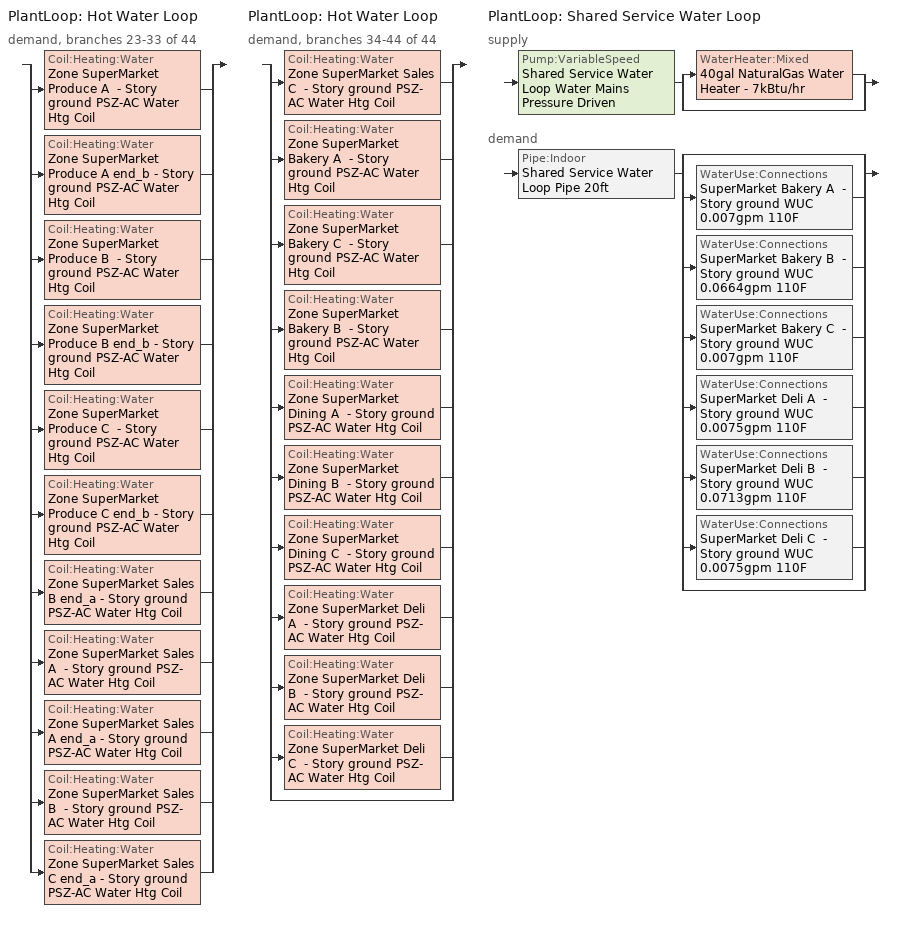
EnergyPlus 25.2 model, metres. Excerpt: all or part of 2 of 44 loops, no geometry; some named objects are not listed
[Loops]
PlantLoop 'Hot Water Loop'
 demand, branches 23-33 of 44: split
  | Coil:Heating:Water 'Zone SuperMarket Produce A  - Story ground PSZ-AC Water Htg Coil'
  | Coil:Heating:Water 'Zone SuperMarket Produce A end_b - Story ground PSZ-AC Water Htg Coil'
  | Coil:Heating:Water 'Zone SuperMarket Produce B  - Story ground PSZ-AC Water Htg Coil'
  | Coil:Heating:Water 'Zone SuperMarket Produce B end_b - Story ground PSZ-AC Water Htg Coil'
  | Coil:Heating:Water 'Zone SuperMarket Produce C  - Story ground PSZ-AC Water Htg Coil'
  | Coil:Heating:Water 'Zone SuperMarket Produce C end_b - Story ground PSZ-AC Water Htg Coil'
  | Coil:Heating:Water 'Zone SuperMarket Sales B end_a - Story ground PSZ-AC Water Htg Coil'
  | Coil:Heating:Water 'Zone SuperMarket Sales A  - Story ground PSZ-AC Water Htg Coil'
  | Coil:Heating:Water 'Zone SuperMarket Sales A end_a - Story ground PSZ-AC Water Htg Coil'
  | Coil:Heating:Water 'Zone SuperMarket Sales B  - Story ground PSZ-AC Water Htg Coil'
  | Coil:Heating:Water 'Zone SuperMarket Sales C end_a - Story ground PSZ-AC Water Htg Coil'
PlantLoop 'Hot Water Loop'
 demand, branches 34-44 of 44: split
  | Coil:Heating:Water 'Zone SuperMarket Sales C  - Story ground PSZ-AC Water Htg Coil'
  | Coil:Heating:Water 'Zone SuperMarket Bakery A  - Story ground PSZ-AC Water Htg Coil'
  | Coil:Heating:Water 'Zone SuperMarket Bakery C  - Story ground PSZ-AC Water Htg Coil'
  | Coil:Heating:Water 'Zone SuperMarket Bakery B  - Story ground PSZ-AC Water Htg Coil'
  | Coil:Heating:Water 'Zone SuperMarket Dining A  - Story ground PSZ-AC Water Htg Coil'
  | Coil:Heating:Water 'Zone SuperMarket Dining B  - Story ground PSZ-AC Water Htg Coil'
  | Coil:Heating:Water 'Zone SuperMarket Dining C  - Story ground PSZ-AC Water Htg Coil'
  | Coil:Heating:Water 'Zone SuperMarket Deli A  - Story ground PSZ-AC Water Htg Coil'
  | Coil:Heating:Water 'Zone SuperMarket Deli B  - Story ground PSZ-AC Water Htg Coil'
  | Coil:Heating:Water 'Zone SuperMarket Deli C  - Story ground PSZ-AC Water Htg Coil'
  | bypass
PlantLoop 'Shared Service Water Loop'
 supply: Pump:VariableSpeed 'Shared Service Water Loop Water Mains Pressure Driven' > split
  | WaterHeater:Mixed '40gal NaturalGas Water Heater - 7kBtu/hr'
  | bypass
 demand: Pipe:Indoor 'Shared Service Water Loop Pipe 20ft' > split
  | bypass
  | WaterUse:Connections 'SuperMarket Bakery A  - Story ground WUC 0.007gpm 110F'
  | WaterUse:Connections 'SuperMarket Bakery B  - Story ground WUC 0.0664gpm 110F'
  | WaterUse:Connections 'SuperMarket Bakery C  - Story ground WUC 0.007gpm 110F'
  | WaterUse:Connections 'SuperMarket Deli A  - Story ground WUC 0.0075gpm 110F'
  | WaterUse:Connections 'SuperMarket Deli B  - Story ground WUC 0.0713gpm 110F'
  | WaterUse:Connections 'SuperMarket Deli C  - Story ground WUC 0.0075gpm 110F'
  | bypass
[Material] Roughness=Smooth; Thermal Absorptance=0.9; Solar Absorptance=0.7; Visible Absorptance=0.7
Name | Thickness {m} | Conductivity {W/m-K} | Density {kg/m3} | Specific Heat {J/kg-K}
Copper pipe 0.75in type L | 0.001143 | 386 | 8906.27 | 385.1856
Fiberglass batt 0.5in | 0.0127 | 0.0663448 | 11.2129 | 837.36
[Construction]
Copper pipe 0.75in type L with 0.5in fiberglass batt: Fiberglass batt 0.5in, Copper pipe 0.75in type L
[Coil:Heating:Water] Availability Schedule=Always On Discrete; U-Factor Times Area Value {W/K}=Autosize; Maximum Water Flow Rate {m3/s}=Autosize; Performance Input Method=UFactorTimesAreaAndDesignWaterFlowRate; Rated Capacity {W}=Autosize; Rated Inlet Water Temperature {C}=82.2222; Rated Inlet Air Temperature {C}=7.22222; Rated Outlet Water Temperature {C}=71.1111; Rated Outlet Air Temperature {C}=50; Rated Ratio for Air and Water Convection=0.5
Zone SuperMarket Bakery A  - Story ground PSZ-AC Water Htg Coil; Zone SuperMarket Bakery B  - Story ground PSZ-AC Water Htg Coil; Zone SuperMarket Bakery C  - Story ground PSZ-AC Water Htg Coil; Zone SuperMarket Deli A  - Story ground PSZ-AC Water Htg Coil; Zone SuperMarket Deli B  - Story ground PSZ-AC Water Htg Coil; Zone SuperMarket Deli C  - Story ground PSZ-AC Water Htg Coil; Zone SuperMarket Dining A  - Story ground PSZ-AC Water Htg Coil; Zone SuperMarket Dining B  - Story ground PSZ-AC Water Htg Coil; Zone SuperMarket Dining C  - Story ground PSZ-AC Water Htg Coil; Zone SuperMarket Produce A  - Story ground PSZ-AC Water Htg Coil; Zone SuperMarket Produce A end_b - Story ground PSZ-AC Water Htg Coil; Zone SuperMarket Produce B  - Story ground PSZ-AC Water Htg Coil; Zone SuperMarket Produce B end_b - Story ground PSZ-AC Water Htg Coil; Zone SuperMarket Produce C  - Story ground PSZ-AC Water Htg Coil; Zone SuperMarket Produce C end_b - Story ground PSZ-AC Water Htg Coil; Zone SuperMarket Sales A  - Story ground PSZ-AC Water Htg Coil; Zone SuperMarket Sales A end_a - Story ground PSZ-AC Water Htg Coil; Zone SuperMarket Sales B  - Story ground PSZ-AC Water Htg Coil; Zone SuperMarket Sales B end_a - Story ground PSZ-AC Water Htg Coil; Zone SuperMarket Sales C  - Story ground PSZ-AC Water Htg Coil; Zone SuperMarket Sales C end_a - Story ground PSZ-AC Water Htg Coil
[PlantLoop]
Shared Service Water Loop: Fluid Type=Water; Plant Equipment Operation Scheme=Shared Service Water Loop Operation Schemes; Maximum Loop Temperature {C}=60; Minimum Loop Temperature {C}=51.6667; Maximum Loop Flow Rate {m3/s}=Autosize; Minimum Loop Flow Rate {m3/s}=0; Plant Loop Volume {m3}=Autocalculate; Load Distribution Scheme=Optimal; Plant Loop Demand Calculation Scheme=SingleSetpoint; Common Pipe Simulation=None
[Sizing:Plant]
Shared Service Water Loop: Loop Type=Heating; Design Loop Exit Temperature {C}=60; Loop Design Temperature Difference {deltaC}=5; Sizing Option=NonCoincident; Zone Timesteps in Averaging Window=1; Coincident Sizing Factor Mode=None
[Pump:VariableSpeed]
Shared Service Water Loop Water Mains Pressure Driven: Design Maximum Flow Rate {m3/s}=Autosize; Design Pump Head {Pa}=0.001; Design Power Consumption {W}=Autosize; Motor Efficiency=1; Fraction of Motor Inefficiencies to Fluid Stream=0; Coefficient 1 of the Part Load Performance Curve=0; Coefficient 2 of the Part Load Performance Curve=1; Coefficient 3 of the Part Load Performance Curve=0; Coefficient 4 of the Part Load Performance Curve=0; Design Minimum Flow Rate {m3/s}=0; Pump Control Type=Continuous; Skin Loss Radiative Fraction=0.5; Design Power Sizing Method=PowerPerFlowPerPressure; Design Electric Power per Unit Flow Rate {W/(m3/s)}=348701.1; Design Shaft Power per Unit Flow Rate per Unit Head {W/((m3/s)-Pa)}=1.28205; Design Minimum Flow Rate Fraction=0
[SetpointManager:Scheduled]
Service hot water setpoint manager: Control Variable=Temperature; Schedule=Service Water Loop Temp - 140F; Setpoint Node or NodeList=Shared Service Water Loop Supply Outlet Node
[PlantEquipmentOperationSchemes]
Shared Service Water Loop Operation Schemes: Control Scheme Object Type 1=PlantEquipmentOperation:HeatingLoad; Control Scheme Name 1=Shared Service Water Loop Heating Operation Scheme; Control Scheme Schedule Name 1=Always On Discrete
[PlantEquipmentOperation:HeatingLoad]
Shared Service Water Loop Heating Operation Scheme: Load Range Lower Limit 1 {W}=0; Load Range Upper Limit 1 {W}=1000000000; Range Equipment List Name 1=Shared Service Water Loop Heating Equipment List
[PlantEquipmentList]
Shared Service Water Loop Heating Equipment List: WaterHeater:Mixed, 40gal NaturalGas Water Heater - 7kBtu/hr
[WaterHeater:Mixed]
40gal NaturalGas Water Heater - 7kBtu/hr: Tank Volume {m3}=0.151416; Setpoint Temperature Schedule=Service Water Loop Temp - 140F; Deadband Temperature Difference {deltaC}=2; Maximum Temperature Limit {C}=60; Heater Control Type=Cycle; Heater Maximum Capacity {W}=1906.87; Heater Ignition Minimum Flow Rate {m3/s}=0; Heater Ignition Delay {s}=0; Heater Fuel Type=NaturalGas; Heater Thermal Efficiency=0.78; Off Cycle Parasitic Fuel Consumption Rate {W}=0; Off Cycle Parasitic Fuel Type=NaturalGas; Off Cycle Parasitic Heat Fraction to Tank=0.8; On Cycle Parasitic Fuel Consumption Rate {W}=0; On Cycle Parasitic Fuel Type=NaturalGas; On Cycle Parasitic Heat Fraction to Tank=0; Ambient Temperature Indicator=Schedule; Ambient Temperature Schedule=Water Heater Ambient Temp Schedule 71.6F; Off Cycle Loss Coefficient to Ambient Temperature {W/K}=6; Off Cycle Loss Fraction to Zone=1; On Cycle Loss Coefficient to Ambient Temperature {W/K}=6; On Cycle Loss Fraction to Zone=1; Use Side Effectiveness=1; Source Side Effectiveness=1; Use Side Design Flow Rate {m3/s}=Autosize; Source Side Design Flow Rate {m3/s}=Autosize; Indirect Water Heating Recovery Time {hr}=1.5; Source Side Flow Control Mode=IndirectHeatPrimarySetpoint
[WaterHeater:Sizing]
40gal NaturalGas Water Heater - 7kBtu/hr: Design Mode=PeakDraw; Time Storage Can Meet Peak Draw {hr}=0.538503; Time for Tank Recovery {hr}=0.5; Nominal Tank Volume for Autosizing Plant Connections {m3}=1
[Pipe:Indoor]
Shared Service Water Loop Pipe 20ft: Construction=Copper pipe 0.75in type L with 0.5in fiberglass batt; Environment Type=Schedule; Ambient Temperature Schedule=Shared Service Water Loop Piping Air Temp - 70F; Ambient Air Velocity Schedule=Shared Service Water Loop Piping Air Velocity - 0.67mph; Pipe Inside Diameter {m}=0.019939; Pipe Length {m}=6.1
[WaterUse:Connections] Drain Water Heat Exchanger Type=None; Drain Water Heat Exchanger Destination=Plant
Name | Water Use Equipment Name 1
SuperMarket Bakery A  - Story ground WUC 0.007gpm 110F | SuperMarket Bakery A  - Story ground Service Water Use 0.007gpm 110F
SuperMarket Bakery B  - Story ground WUC 0.0664gpm 110F | SuperMarket Bakery B  - Story ground Service Water Use 0.0664gpm 110F
SuperMarket Bakery C  - Story ground WUC 0.007gpm 110F | SuperMarket Bakery C  - Story ground Service Water Use 0.007gpm 110F
SuperMarket Deli A  - Story ground WUC 0.0075gpm 110F | SuperMarket Deli A  - Story ground Service Water Use 0.0075gpm 110F
SuperMarket Deli B  - Story ground WUC 0.0713gpm 110F | SuperMarket Deli B  - Story ground Service Water Use 0.0713gpm 110F
SuperMarket Deli C  - Story ground WUC 0.0075gpm 110F | SuperMarket Deli C  - Story ground Service Water Use 0.0075gpm 110F
[WaterUse:Equipment] Flow Rate Fraction Schedule=SuperMarket Bldg Swh; Target Temperature Schedule=Mixed Water At Faucet Temp - 110F; Sensible Fraction Schedule=Fraction Sensible - 0.2; Latent Fraction Schedule=Fraction Latent - 0.05
Name | Peak Flow Rate {m3/s} | Zone
SuperMarket Bakery A  - Story ground Service Water Use 0.007gpm 110F | 4.38834e-07 | Zone SuperMarket Bakery A  - Story ground
SuperMarket Bakery B  - Story ground Service Water Use 0.0664gpm 110F | 4.18955e-06 | Zone SuperMarket Bakery B  - Story ground
SuperMarket Bakery C  - Story ground Service Water Use 0.007gpm 110F | 4.38834e-07 | Zone SuperMarket Bakery C  - Story ground
SuperMarket Deli A  - Story ground Service Water Use 0.0075gpm 110F | 4.71307e-07 | Zone SuperMarket Deli A  - Story ground
SuperMarket Deli B  - Story ground Service Water Use 0.0713gpm 110F | 4.49957e-06 | Zone SuperMarket Deli B  - Story ground
SuperMarket Deli C  - Story ground Service Water Use 0.0075gpm 110F | 4.71307e-07 | Zone SuperMarket Deli C  - Story ground
[Schedule:Day:Interval]
Fraction Latent - 0.05 Default: No, 24:00, 0.05
Fraction Sensible - 0.2 Default: No, 24:00, 0.2
Mixed Water At Faucet Temp - 110F Default: No, 24:00, 43.3333
Service Water Loop Temp - 140F Default: No, 24:00, 60
Shared Service Water Loop Piping Air Temp - 70F Default: No, 24:00, 21.1
Shared Service Water Loop Piping Air Velocity - 0.67mph Default: No, 24:00, 0.3
SuperMarket Bldg Swh Default; SuperMarket Bldg Swh Summer Design Day: No, 01:00, 0.04, 03:00, 0.05, 07:00, 0.04, 08:00, 0.15, 09:00, 0.23, 10:00, 0.32, 11:00, 0.41, 12:00, 0.57, 13:00, 0.62, 14:00, 0.61, 15:00, 0.5, 16:00, 0.45, 17:00, 0.46, 18:00, 0.47, 19:00, 0.42, 20:00, 0.34, 21:00, 0.33, 22:00, 0.23, 23:00, 0.13, 24:00, 0.08
SuperMarket Bldg Swh Sun Day: No, 03:00, 0.07, 06:00, 0.06, 07:00, 0.07, 08:00, 0.1, 09:00, 0.12, 10:00, 0.14, 11:00, 0.29, 12:00, 0.31, 14:00, 0.36, 15:00, 0.34, 16:00, 0.35, 17:00, 0.37, 18:00, 0.34, 19:00, 0.25, 20:00, 0.27, 21:00, 0.21, 22:00, 0.16, 23:00, 0.1, 24:00, 0.06
SuperMarket Bldg Swh Winter Design Day; SuperMarket Bldg Swh WntrDsn|Sat Day: No, 01:00, 0.11, 02:00, 0.1, 03:00, 0.08, 06:00, 0.06, 07:00, 0.07, 08:00, 0.2, 09:00, 0.24, 10:00, 0.27, 11:00, 0.42, 12:00, 0.54, 13:00, 0.59, 14:00, 0.6, 15:00, 0.49, 16:00, 0.48, 17:00, 0.47, 18:00, 0.46, 19:00, 0.44, 20:00, 0.36, 21:00, 0.29, 22:00, 0.22, 23:00, 0.16, 24:00, 0.13
Water Heater Ambient Temp Schedule 71.6F Default: No, 24:00, 22
[Schedule:Week:Daily]
Fraction Latent - 0.05 Week Rule - Jan1-Dec31: Fraction Latent - 0.05 Default, Fraction Latent - 0.05 Default, Fraction Latent - 0.05 Default, Fraction Latent - 0.05 Default, Fraction Latent - 0.05 Default, Fraction Latent - 0.05 Default, Fraction Latent - 0.05 Default, Fraction Latent - 0.05 Default, Fraction Latent - 0.05 Default, Fraction Latent - 0.05 Default, Fraction Latent - 0.05 Default, Fraction Latent - 0.05 Default
Fraction Sensible - 0.2 Week Rule - Jan1-Dec31: Fraction Sensible - 0.2 Default, Fraction Sensible - 0.2 Default, Fraction Sensible - 0.2 Default, Fraction Sensible - 0.2 Default, Fraction Sensible - 0.2 Default, Fraction Sensible - 0.2 Default, Fraction Sensible - 0.2 Default, Fraction Sensible - 0.2 Default, Fraction Sensible - 0.2 Default, Fraction Sensible - 0.2 Default, Fraction Sensible - 0.2 Default, Fraction Sensible - 0.2 Default
Mixed Water At Faucet Temp - 110F Week Rule - Jan1-Dec31: Mixed Water At Faucet Temp - 110F Default, Mixed Water At Faucet Temp - 110F Default, Mixed Water At Faucet Temp - 110F Default, Mixed Water At Faucet Temp - 110F Default, Mixed Water At Faucet Temp - 110F Default, Mixed Water At Faucet Temp - 110F Default, Mixed Water At Faucet Temp - 110F Default, Mixed Water At Faucet Temp - 110F Default, Mixed Water At Faucet Temp - 110F Default, Mixed Water At Faucet Temp - 110F Default, Mixed Water At Faucet Temp - 110F Default, Mixed Water At Faucet Temp - 110F Default
Service Water Loop Temp - 140F Week Rule - Jan1-Dec31: Service Water Loop Temp - 140F Default, Service Water Loop Temp - 140F Default, Service Water Loop Temp - 140F Default, Service Water Loop Temp - 140F Default, Service Water Loop Temp - 140F Default, Service Water Loop Temp - 140F Default, Service Water Loop Temp - 140F Default, Service Water Loop Temp - 140F Default, Service Water Loop Temp - 140F Default, Service Water Loop Temp - 140F Default, Service Water Loop Temp - 140F Default, Service Water Loop Temp - 140F Default
Shared Service Water Loop Piping Air Temp - 70F Week Rule - Jan1-Dec31: Shared Service Water Loop Piping Air Temp - 70F Default, Shared Service Water Loop Piping Air Temp - 70F Default, Shared Service Water Loop Piping Air Temp - 70F Default, Shared Service Water Loop Piping Air Temp - 70F Default, Shared Service Water Loop Piping Air Temp - 70F Default, Shared Service Water Loop Piping Air Temp - 70F Default, Shared Service Water Loop Piping Air Temp - 70F Default, Shared Service Water Loop Piping Air Temp - 70F Default, Shared Service Water Loop Piping Air Temp - 70F Default, Shared Service Water Loop Piping Air Temp - 70F Default, Shared Service Water Loop Piping Air Temp - 70F Default, Shared Service Water Loop Piping Air Temp - 70F Default
Shared Service Water Loop Piping Air Velocity - 0.67mph Week Rule - Jan1-Dec31: Shared Service Water Loop Piping Air Velocity - 0.67mph Default, Shared Service Water Loop Piping Air Velocity - 0.67mph Default, Shared Service Water Loop Piping Air Velocity - 0.67mph Default, Shared Service Water Loop Piping Air Velocity - 0.67mph Default, Shared Service Water Loop Piping Air Velocity - 0.67mph Default, Shared Service Water Loop Piping Air Velocity - 0.67mph Default, Shared Service Water Loop Piping Air Velocity - 0.67mph Default, Shared Service Water Loop Piping Air Velocity - 0.67mph Default, Shared Service Water Loop Piping Air Velocity - 0.67mph Default, Shared Service Water Loop Piping Air Velocity - 0.67mph Default, Shared Service Water Loop Piping Air Velocity - 0.67mph Default, Shared Service Water Loop Piping Air Velocity - 0.67mph Default
SuperMarket Bldg Swh Week Rule - Jan1-Jan3: SuperMarket Bldg Swh Default, SuperMarket Bldg Swh Default, SuperMarket Bldg Swh Default, SuperMarket Bldg Swh Default, SuperMarket Bldg Swh Default, SuperMarket Bldg Swh Default, SuperMarket Bldg Swh WntrDsn|Sat Day, SuperMarket Bldg Swh Default, SuperMarket Bldg Swh Summer Design Day, SuperMarket Bldg Swh Winter Design Day, SuperMarket Bldg Swh Default, SuperMarket Bldg Swh Default
SuperMarket Bldg Swh Week Rule - Jan4-Dec31: SuperMarket Bldg Swh Sun Day, SuperMarket Bldg Swh Default, SuperMarket Bldg Swh Default, SuperMarket Bldg Swh Default, SuperMarket Bldg Swh Default, SuperMarket Bldg Swh Default, SuperMarket Bldg Swh WntrDsn|Sat Day, SuperMarket Bldg Swh Default, SuperMarket Bldg Swh Summer Design Day, SuperMarket Bldg Swh Winter Design Day, SuperMarket Bldg Swh Default, SuperMarket Bldg Swh Default
Water Heater Ambient Temp Schedule 71.6F Week Rule - Jan1-Dec31: Water Heater Ambient Temp Schedule 71.6F Default, Water Heater Ambient Temp Schedule 71.6F Default, Water Heater Ambient Temp Schedule 71.6F Default, Water Heater Ambient Temp Schedule 71.6F Default, Water Heater Ambient Temp Schedule 71.6F Default, Water Heater Ambient Temp Schedule 71.6F Default, Water Heater Ambient Temp Schedule 71.6F Default, Water Heater Ambient Temp Schedule 71.6F Default, Water Heater Ambient Temp Schedule 71.6F Default, Water Heater Ambient Temp Schedule 71.6F Default, Water Heater Ambient Temp Schedule 71.6F Default, Water Heater Ambient Temp Schedule 71.6F Default
[Schedule:Year]
Fraction Latent - 0.05: Fraction Latent - 0.05 Week Rule - Jan1-Dec31, 1, 1, 12, 31
Fraction Sensible - 0.2: Fraction Sensible - 0.2 Week Rule - Jan1-Dec31, 1, 1, 12, 31
Mixed Water At Faucet Temp - 110F: Mixed Water At Faucet Temp - 110F Week Rule - Jan1-Dec31, 1, 1, 12, 31
Service Water Loop Temp - 140F: Service Water Loop Temp - 140F Week Rule - Jan1-Dec31, 1, 1, 12, 31
Shared Service Water Loop Piping Air Temp - 70F: Shared Service Water Loop Piping Air Temp - 70F Week Rule - Jan1-Dec31, 1, 1, 12, 31
Shared Service Water Loop Piping Air Velocity - 0.67mph: Shared Service Water Loop Piping Air Velocity - 0.67mph Week Rule - Jan1-Dec31, 1, 1, 12, 31
SuperMarket Bldg Swh: SuperMarket Bldg Swh Week Rule - Jan1-Jan3, 1, 1, 1, 3, SuperMarket Bldg Swh Week Rule - Jan4-Dec31, 1, 4, 12, 31
Water Heater Ambient Temp Schedule 71.6F: Water Heater Ambient Temp Schedule 71.6F Week Rule - Jan1-Dec31, 1, 1, 12, 31
[Schedule:Constant]
Always On Discrete: Hourly Value=1
